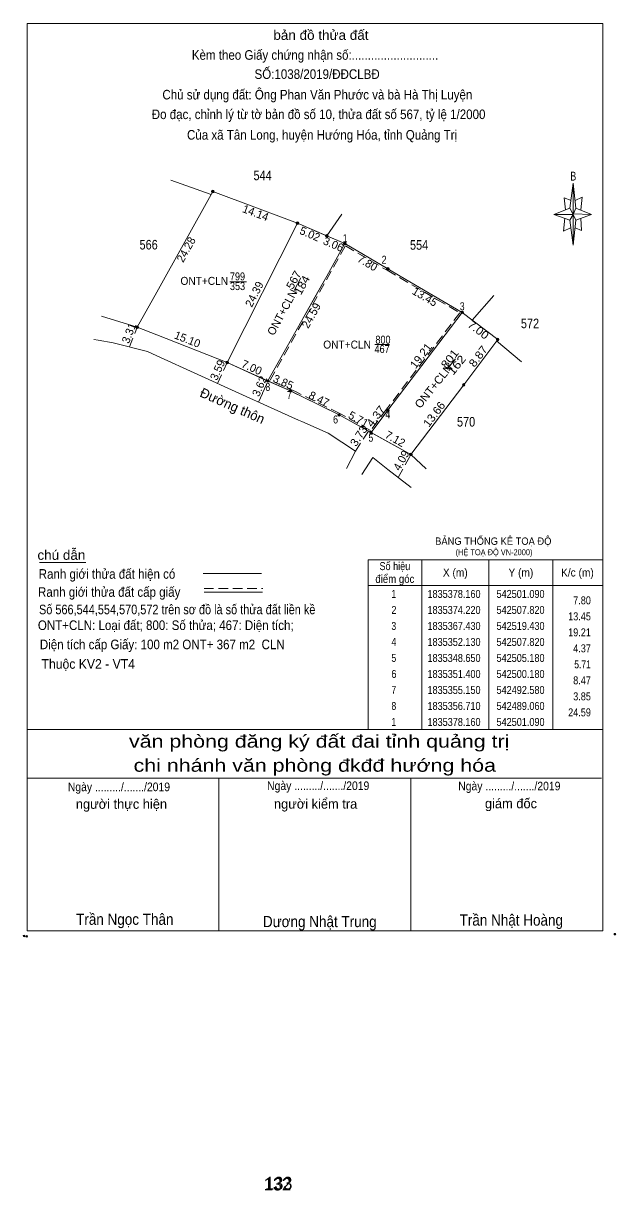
# Model space of a CAD drawing. Header units: metres. Extents: x 542331 to 542555, y 1835275 to 1835645.
# Drawn here: x 542444.5 to 542537.2, y 1835462.3 to 1835644.6 of the extents above; entities that cross this region are included whole.
import ezdxf
from ezdxf.enums import TextEntityAlignment as Align

# ---------------------------------------------------------------- set-up
doc = ezdxf.new("R2010")
doc.units = ezdxf.units.M
doc.header["$LTSCALE"] = 0.5
doc.header["$PDMODE"] = 32
doc.header["$PDSIZE"] = 0.25
doc.linetypes.add('MEDIUM_DASHED', pattern=[4.5, 3, -1.5])
for name, color, linetype, lineweight in [('1', 7, 'Continuous', 13), ('12', 7, 'Continuous', 13), ('17', 7, 'Continuous', 13), ('2', 7, 'Continuous', 13), ('22', 7, 'Continuous', 13), ('5', 7, 'Continuous', 13), ('6', 7, 'Continuous', 13)]:
    doc.layers.add(name, color=color, linetype=linetype, lineweight=lineweight)

msp = doc.modelspace()

# ---------------------------------------------------------------- hatches: boundary and pattern name
at = {"layer": '22'}
for points in [[(542474.36, 1835618.35, 1), (542473.96, 1835618.35, 1)], [(542487.6, 1835613.4, 1), (542487.2, 1835613.4, 1)], [(542492.21, 1835611.41, 1), (542491.81, 1835611.41, 1)], [(542495.02, 1835610.2, 1), (542494.62, 1835610.2, 1)], [(542501.75, 1835606.26, 1), (542501.35, 1835606.26, 1)], [(542513.36, 1835599.47, 1), (542512.96, 1835599.47, 1)], [(542462.55, 1835597.14, 1), (542462.15, 1835597.14, 1)], [(542518.92, 1835595.23, 1), (542518.52, 1835595.23, 1)], [(542476.61, 1835591.63, 1), (542476.21, 1835591.63, 1)], [(542482.99, 1835588.75, 1), (542482.59, 1835588.75, 1)], [(542486.51, 1835587.19, 1), (542486.11, 1835587.19, 1)], [(542513.6, 1835588.13, 1), (542513.2, 1835588.13, 1)], [(542494.11, 1835583.44, 1), (542493.71, 1835583.44, 1)], [(542501.75, 1835584.17, 1), (542501.35, 1835584.17, 1)], [(542499.11, 1835580.69, 1), (542498.71, 1835580.69, 1)], [(542505.34, 1835577.25, 1), (542504.94, 1835577.25, 1)]]:
    msp.add_hatch(color=256, dxfattribs=at).paths.add_polyline_path(points)

# ---------------------------------------------------------------- linework, layer by layer
at = {"layer": '17'}
msp.add_line((542447.06, 1835560.4), (542454.3, 1835560.4), dxfattribs=at)
at = {"layer": '2'}
for p, q in [((542467.62, 1835620.11), (542473.9, 1835617.88)), ((542474.16, 1835618.35), (542487.4, 1835613.4)), ((542492.01, 1835611.41), (542494.34, 1835614.8)), ((542487.4, 1835613.4), (542476.41, 1835591.63)), ((542487.4, 1835613.4), (542488.6, 1835612.88)), ((542488.6, 1835612.88), (542490.12, 1835612.23)), ((542490.12, 1835612.23), (542494.82, 1835610.2)), ((542491.98, 1835605.14), (542494.82, 1835610.2)), ((542494.82, 1835610.2), (542501.55, 1835606.26)), ((542476.82, 1835604.25), (542479.42, 1835604.25)), ((542486.87, 1835602.89), (542487.94, 1835604.87)), ((542488.09, 1835598.2), (542491.98, 1835605.14)), ((542490.12, 1835601.82), (542491.98, 1835605.14)), ((542488.6, 1835599.11), (542490.12, 1835601.82)), ((542514.75, 1835598.26), (542518.1, 1835602.11)), ((542456.77, 1835598.89), (542462.35, 1835597.14)), ((542465.41, 1835595.94), (542462.35, 1835597.14)), ((542456.23, 1835595.12), (542455.55, 1835595.24)), ((542458.59, 1835594.69), (542456.23, 1835595.12)), ((542463.97, 1835593.35), (542458.59, 1835594.69)), ((542476.41, 1835591.63), (542465.41, 1835595.94)), ((542499.51, 1835594.43), (542501.55, 1835594.43)), ((542501.55, 1835594.43), (542501.79, 1835594.43)), ((542518.55, 1835595.01), (542522.43, 1835591.72)), ((542465.41, 1835592.69), (542463.97, 1835593.35)), ((542478.23, 1835586.85), (542465.41, 1835592.69)), ((542482.22, 1835589), (542476.41, 1835591.63)), ((542510.84, 1835590.61), (542512.11, 1835592.19)), ((542482.22, 1835589), (542486.31, 1835587.19)), ((542486.31, 1835587.19), (542487, 1835586.85)), ((542483.3, 1835584.54), (542478.23, 1835586.85)), ((542490.12, 1835585.31), (542493.91, 1835583.44)), ((542487.55, 1835582.65), (542483.3, 1835584.54)), ((542493.91, 1835583.44), (542501.55, 1835579.23)), ((542488.09, 1835582.41), (542487.55, 1835582.65)), ((542492.21, 1835580.58), (542488.09, 1835582.41)), ((542501.55, 1835579.23), (542505.14, 1835577.25)), ((542505.14, 1835577.25), (542507.55, 1835575.01)), ((542501.55, 1835574.93), (542505.2, 1835572.08)), ((542506.84, 1835560.82), (542506.84, 1835534.32)), ((542517.34, 1835560.82), (542517.34, 1835534.32)), ((542527.34, 1835560.82), (542527.34, 1835534.32)), ((542498.44, 1835556.82), (542535.14, 1835556.82))]:
    msp.add_line(p, q, dxfattribs=at)
at = {"layer": '2', "linetype": 'MEDIUM_DASHED'}
for p, q in [((542461.14, 1835594.06), (542462.35, 1835597.14)), ((542474.93, 1835588.36), (542476.41, 1835591.63)), ((542481.95, 1835586.85), (542482.79, 1835588.75)), ((542481.33, 1835585.44), (542481.95, 1835586.85)), ((542498.52, 1835580.9), (542496.47, 1835577.78)), ((542503.16, 1835573.67), (542505.14, 1835577.25))]:
    msp.add_line(p, q, dxfattribs=at)
at = {"layer": '2'}
for points in [[(542462.35, 1835597.14), (542465.41, 1835602.63), (542474.16, 1835618.35)], [(542491.98, 1835605.14), (542494.82, 1835610.2), (542501.55, 1835606.26), (542503.47, 1835605.14)], [(542501.55, 1835606.26), (542503.47, 1835605.14), (542513.16, 1835599.47)], [(542503.47, 1835605.14), (542513.16, 1835599.47), (542501.55, 1835584.17), (542498.91, 1835580.69), (542493.91, 1835583.44), (542488.09, 1835586.31)], [(542482.79, 1835588.75), (542488.09, 1835598.2), (542488.6, 1835599.11)], [(542488.09, 1835586.31), (542486.31, 1835587.19), (542482.79, 1835588.75), (542488.09, 1835598.2)], [(542513.16, 1835599.47), (542501.55, 1835584.17), (542498.91, 1835580.69)], [(542513.16, 1835599.47), (542518.72, 1835595.23), (542513.4, 1835588.13), (542505.14, 1835577.25)], [(542487, 1835586.85), (542488.09, 1835586.31), (542490.12, 1835585.31)], [(542495.1, 1835575.09), (542496.47, 1835577.78), (542492.21, 1835580.58)], [(542497.48, 1835574.16), (542499.18, 1835576.78), (542501.55, 1835574.93)]]:
    msp.add_lwpolyline(points, dxfattribs=at)
for points in [[(542488.09, 1835598.2), (542482.79, 1835588.75), (542476.41, 1835591.63), (542487.4, 1835613.4), (542492.01, 1835611.41), (542494.82, 1835610.2), (542491.98, 1835605.14)], [(542513.16, 1835599.47), (542518.72, 1835595.23), (542513.4, 1835588.13), (542505.14, 1835577.25), (542498.91, 1835580.69), (542501.55, 1835584.17)], [(542498.44, 1835560.82), (542535.14, 1835560.82), (542535.14, 1835534.32), (542498.44, 1835534.32)]]:
    msp.add_lwpolyline(points, close=True, dxfattribs=at)
at = {"layer": '22', "linetype": 'MEDIUM_DASHED'}
msp.add_lwpolyline([(542494.91, 1835609.86), (542501.42, 1835606.04), (542512.79, 1835599.4), (542501.35, 1835584.32), (542498.84, 1835581.01), (542494.03, 1835583.66), (542487.11, 1835587.08), (542483.14, 1835588.87)], close=True, dxfattribs=at)
at = {"layer": '22'}
for centre in [(542474.16, 1835618.35), (542487.4, 1835613.4), (542492.01, 1835611.41), (542494.82, 1835610.2), (542501.55, 1835606.26), (542513.16, 1835599.47), (542462.35, 1835597.14), (542518.72, 1835595.23), (542476.41, 1835591.63), (542482.79, 1835588.75), (542486.31, 1835587.19), (542513.4, 1835588.13), (542493.91, 1835583.44), (542501.55, 1835584.17), (542498.91, 1835580.69), (542505.14, 1835577.25)]:
    msp.add_circle(centre, 0.2, dxfattribs=at)
at = {"layer": '5'}
for p, q in [((542530.01, 1835615.76), (542530.51, 1835619.66)), ((542530.01, 1835613.86), (542527.51, 1835614.76)), ((542530.91, 1835615.76), (542533.41, 1835614.76)), ((542530.91, 1835613.86), (542530.51, 1835609.96)), ((542531.81, 1835612.26), (542530.81, 1835612.66)), ((542531.71, 1835614.16), (542531.81, 1835612.26)), ((542445.14, 1835534.32), (542535.14, 1835534.32)), ((542445.14, 1835526.72), (542534.94, 1835526.72)), ((542445.14, 1835526.72), (542534.94, 1835526.72)), ((542445.14, 1835526.72), (542534.94, 1835526.72)), ((542475.14, 1835502.82), (542475.14, 1835526.72)), ((542505.14, 1835502.82), (542505.14, 1835526.72))]:
    msp.add_line(p, q, dxfattribs=at)
for points in [[(542445.14, 1835644.62), (542535.14, 1835644.62), (542535.14, 1835502.82), (542445.14, 1835502.82)], [(542530.51, 1835619.66), (542530.91, 1835615.76), (542530.51, 1835614.76)], [(542530.51, 1835614.76), (542527.51, 1835614.76), (542530.01, 1835615.76), (542530.91, 1835613.86), (542533.41, 1835614.76), (542530.51, 1835614.86)], [(542530.51, 1835614.76), (542530.51, 1835609.96), (542530.01, 1835613.86)]]:
    msp.add_lwpolyline(points, close=True, dxfattribs=at)
for points in [[(542530.21, 1835616.96), (542529.11, 1835617.36), (542529.31, 1835615.46)], [(542530.81, 1835616.96), (542531.91, 1835617.46), (542531.71, 1835615.46)], [(542530.51, 1835614.76), (542530.01, 1835615.76), (542527.51, 1835614.76)], [(542530.51, 1835614.76), (542530.91, 1835613.86), (542533.41, 1835614.76)], [(542529.21, 1835614.16), (542529.01, 1835612.16), (542530.11, 1835612.66)], [(542535.14, 1835502.82), (542445.14, 1835502.82), (542445.14, 1835526.72)]]:
    msp.add_lwpolyline(points, dxfattribs=at)
for p in [(542444.67, 1835502.05), (542445.07, 1835501.98)]:
    msp.add_point(p, dxfattribs=at)
at = {"layer": '6'}
for p, q in [((542472.66, 1835558.66), (542481.8, 1835558.66)), ((542472.8, 1835555.73), (542481.94, 1835555.73))]:
    msp.add_line(p, q, dxfattribs=at)
at = {"layer": '6', "linetype": 'MEDIUM_DASHED'}
msp.add_line((542472.8, 1835556.35), (542482, 1835556.35), dxfattribs=at)
at = {"layer": '6'}
msp.add_point((542537.04, 1835502.32), dxfattribs=at)

# ---------------------------------------------------------------- texts
at = {"layer": '1'}
for s, height, width, p in [('BẢNG THỐNG KÊ TOẠ ĐỘ ', 1.15, 0.95, (542508.94, 1835563.15)), ('(HỆ TOẠ ĐỘ VN-2000)', 0.93, 0.9, (542512.14, 1835561.53))]:
    msp.add_text(s, height=height, dxfattribs=dict(at, width=width)).set_placement(p)
at = {"layer": '12', "width": 0.95}
for s, p in [('132', (542484.285, 1835462.28)), ('133', (542484.48, 1835462.41)), ('133', (542484.49, 1835462.42))]:
    msp.add_text(s, height=2, dxfattribs=at).set_placement(p, align=Align.CENTER)
at = {"layer": '2'}
for s, height, width, p in [('544', 1.5, 0.85, (542481.955, 1835620.11)), ('566', 1.5, 0.85, (542464.14, 1835609.29)), ('554', 1.5, 0.85, (542506.425, 1835609.25)), ('799', 1.25, 0.85, (542478.03, 1835604.46)), ('353', 1.25, 0.85, (542478.035, 1835602.95)), ('572', 1.5, 0.85, (542523.77, 1835596.99)), ('467', 1.25, 0.85, (542500.645, 1835593.11)), ('800', 1.25, 0.85, (542500.78, 1835594.57)), ('570', 1.5, 0.85, (542513.775, 1835581.62)), ('Số hiệu', 1.25, 0.85, (542502.64, 1835559.2)), ('điểm góc', 1.25, 0.9, (542502.64, 1835557.2)), ('X (m)', 1.25, 0.95, (542512.09, 1835558.2)), ('Y (m)', 1.25, 0.95, (542522.345, 1835558.2)), ('K/c (m)', 1.25, 0.95, (542531.185, 1835558.2)), (' 1', 1.25, 0.75, (542502.29, 1835554.85)), ('1835378.160', 1.25, 0.85, (542511.89, 1835554.85)), ('542501.090', 1.25, 0.85, (542522.29, 1835554.85)), (' 2', 1.25, 0.85, (542502.295, 1835552.35)), ('1835374.220', 1.25, 0.85, (542511.89, 1835552.35)), ('542507.820', 1.25, 0.85, (542522.29, 1835552.35)), (' 3', 1.25, 0.8, (542502.285, 1835549.85)), ('1835367.430', 1.25, 0.85, (542511.89, 1835549.85)), ('542519.430', 1.25, 0.85, (542522.29, 1835549.85)), (' 4', 1.25, 0.85, (542502.29, 1835547.35)), ('1835352.130', 1.25, 0.85, (542511.89, 1835547.35)), ('542507.820', 1.25, 0.85, (542522.29, 1835547.35)), (' 5', 1.25, 0.8, (542502.295, 1835544.85)), ('1835348.650', 1.25, 0.85, (542511.89, 1835544.85)), ('542505.180', 1.25, 0.85, (542522.29, 1835544.85)), (' 6', 1.25, 0.85, (542502.295, 1835542.35)), ('1835351.400', 1.25, 0.85, (542511.89, 1835542.35)), ('542500.180', 1.25, 0.85, (542522.29, 1835542.35)), (' 7', 1.25, 0.8, (542502.295, 1835539.85)), ('1835355.150', 1.25, 0.85, (542511.89, 1835539.85)), ('542492.580', 1.25, 0.85, (542522.29, 1835539.85)), (' 8', 1.25, 0.8, (542502.295, 1835537.35)), ('1835356.710', 1.25, 0.85, (542511.89, 1835537.35)), ('542489.060', 1.25, 0.85, (542522.29, 1835537.35)), (' 1', 1.25, 0.75, (542502.29, 1835534.85)), ('1835378.160', 1.25, 0.85, (542511.89, 1835534.85)), ('542501.090', 1.25, 0.85, (542522.29, 1835534.85))]:
    msp.add_text(s, height=height, dxfattribs=dict(at, width=width)).set_placement(p, align=Align.CENTER)
for s, height, rotation, p in [('14.14', 1.25, 339.501, (542480.6461, 1835614.4236)), ('5.02', 1.25, 336.652, (542489.1123, 1835611.1386)), ('24.28', 1.25, 60.89, (542470.549, 1835608.976)), ('3.06', 1.25, 336.703, (542492.7928, 1835609.53)), ('7.80', 1.25, 329.654, (542498.0492, 1835606.6547)), ('24.39', 1.25, 63.214, (542481.2258, 1835602.0233)), ('13.45', 1.25, 329.679, (542507.0195, 1835601.3625)), ('24.59', 1.25, 60.715, (542490.114, 1835598.6693)), ('3.31', 1.25, 68.552, (542461.6381, 1835596.0015)), ('15.10', 1.25, 338.6, (542469.977, 1835594.6688)), ('3.59', 1.25, 65.649, (542475.4813, 1835590.1973)), ('7.00', 1.25, 335.705, (542480.0079, 1835590.2958)), ('3.62', 1.25, 66.198, (542482.0461, 1835587.6828)), ('3.85', 1.25, 336.098, (542484.9368, 1835588.0178)), ('Đường thôn', 1.5, 336.038, (542476.9404, 1835584.1831)), ('8.47', 1.25, 333.737, (542490.5034, 1835585.3832)), ('5.71', 1.25, 331.189, (542496.6438, 1835582.2394)), ('7.12', 1.25, 331.094, (542502.3879, 1835579.1563)), ('4.09', 1.25, 61.054, (542504.1821, 1835576.0325))]:
    msp.add_text(s, height=height, rotation=rotation, dxfattribs=at).set_placement(p, align=Align.CENTER)
for s, width, p in [(' 1', 0.75, (542495.2, 1835610.42)), (' 2', 0.85, (542501.35, 1835607.06)), ('ONT+CLN', 0.95, (542476.57, 1835603.76)), (' 3', 0.8, (542513.54, 1835599.79)), ('ONT+CLN', 0.95, (542498.9, 1835593.81)), (' 8', 0.8, (542483.15, 1835587.19)), (' 7', 0.8, (542486.51, 1835585.93)), (' 4', 0.85, (542501.94, 1835582.91)), (' 6', 0.85, (542493.76, 1835582.11)), (' 5', 0.8, (542499.26, 1835579.26)), ('7.80', 0.85, (542533.29, 1835553.85)), ('13.45', 0.85, (542533.29, 1835551.35)), ('19.21', 0.85, (542533.29, 1835548.85)), ('4.37', 0.85, (542533.29, 1835546.35)), ('5.71', 0.8, (542533.29, 1835543.85)), ('8.47', 0.85, (542533.29, 1835541.35)), ('3.85', 0.85, (542533.29, 1835538.85)), ('24.59', 0.85, (542533.29, 1835536.35))]:
    msp.add_text(s, height=1.25, dxfattribs=dict(at, width=width)).set_placement(p, align=Align.RIGHT)
for s, rotation, width, p in [('567', 61.552, 1.05, (542487.3691, 1835604.2373)), ('184', 61.552, 1.1, (542488.6826, 1835603.4223)), ('7.00', 322.671, 1.1, (542515.316, 1835596.2392)), ('19.21', 52.808, 1.05, (542507.211, 1835592.3072)), ('801', 51.178, 1.15, (542511.7045, 1835591.8232)), ('162', 51.178, 1.2, (542512.8048, 1835590.8432)), ('8.87', 53.156, 1.1, (542516.1691, 1835592.2202)), ('13.66', 52.795, 1.05, (542509.2795, 1835583.1771)), ('4.37', 52.815, 1.1, (542500.1507, 1835582.8573)), ('3.73', 56.693, 1.05, (542497.5169, 1835579.8268))]:
    msp.add_text(s, height=1.25, rotation=rotation, dxfattribs=dict(at, width=width)).set_placement(p, align=Align.CENTER)
msp.add_text('ONT+CLN', height=1.25, rotation=61.552, dxfattribs=at).set_placement((542487.4446, 1835602.6346), align=Align.RIGHT)
at = {"layer": '2', "width": 1.05}
msp.add_text('ONT+CLN', height=1.25, rotation=51.178, dxfattribs=at).set_placement((542511.7738, 1835590.7765), align=Align.RIGHT)
at = {"layer": '5'}
for s, height, width, p in [('bản đồ thửa đất', 1.5, 1.05, (542491.08, 1835642.04)), ('Kèm theo Giấy chứng nhận số:...........................', 1.5, 0.9, (542490.16, 1835638.93)), ('SỐ:1038/2019/ĐĐCLBĐ', 1.5, 0.9, (542490.48, 1835635.94)), ('Chủ sử dụng đất: Ông Phan Văn Phước và bà Hà Thị Luyện', 1.5, 0.9, (542490.52, 1835632.73)), ('Đo đạc, chỉnh lý từ tờ bản đồ số 10, thửa đất số 567, tỷ lệ 1/2000 ', 1.5, 0.9, (542490.965, 1835629.66)), ('Của xã Tân Long, huyện Hướng Hóa, tỉnh Quảng Trị', 1.5, 0.9, (542491.255, 1835626.45)), ('B', 1.378, 0.75, (542530.54, 1835620.06)), ('văn phòng đăng ký đất đai tỉnh quảng trị', 2, 1.25, (542490.805, 1835531.46)), ('chi nhánh văn phòng đkđđ hướng hóa', 2, 1.25, (542490.115, 1835527.7)), ('Ngày ........./......./2019', 1.35, 0.9, (542459.495, 1835524.66)), ('Ngày ........./......./2019', 1.35, 0.9, (542490.655, 1835524.84)), ('Ngày ........./......./2019', 1.35, 0.9, (542520.535, 1835524.79)), ('Trần Ngọc Thân', 1.75, 0.9, (542460.41, 1835503.78)), ('Dương Nhật Trung', 1.75, 0.9, (542490.9, 1835503.42)), ('Trần Nhật Hoàng', 1.75, 0.9, (542520.845, 1835503.65))]:
    msp.add_text(s, height=height, dxfattribs=dict(at, width=width)).set_placement(p, align=Align.CENTER)
for s, p in [('người thực hiện', (542459.89, 1835521.91)), ('người kiểm tra', (542490.245, 1835521.93)), ('giám đốc', (542520.795, 1835521.99))]:
    msp.add_text(s, height=1.5, dxfattribs=at).set_placement(p, align=Align.CENTER)
at = {"layer": '6'}
for s, width, p in [('chú dẫn', 1.05, (542446.75, 1835560.81)), ('Ranh giới thửa đất hiện có ', 0.9, (542446.95, 1835557.85)), ('Ranh giới thửa đất cấp giấy', 0.9, (542446.84, 1835555.03)), ('Số 566,544,554,570,572 trên sơ đồ là số thửa đất liền kề', 0.85, (542447, 1835552.3)), ('ONT+CLN: Loại đất; 800: Số thửa; 467: Diện tích;', 0.9, (542446.82, 1835549.84)), ('Diện tích cấp Giấy: 100 m2 ONT+ 367 m2  CLN', 0.9, (542447.13, 1835546.84)), ('Thuộc KV2 - VT4', 0.95, (542447.39, 1835543.79))]:
    msp.add_text(s, height=1.5, dxfattribs=dict(at, width=width)).set_placement(p)

doc.saveas('drawing.dxf')
